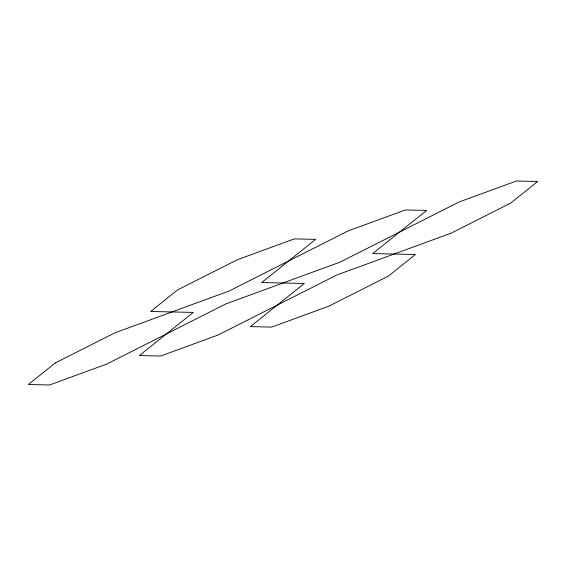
<?xml version="1.0" encoding="UTF-8"?>
<svg xmlns="http://www.w3.org/2000/svg" width="566" height="566" viewBox="0 0 566 566"><rect width="100%" height="100%" fill="white"/><g stroke="black" fill="none" stroke-linecap="round" stroke-linejoin="round"><path stroke-width="0.85" d="M55.291 362.933L28.3 384.519L49.638 384.979L106.811 364.051L225.827 303.928L340.173 262.072L459.189 201.949L516.362 181.021L537.7 181.481L510.709 203.067L451.201 233.128L336.862 274.984L217.846 335.107L160.673 356.035L139.335 355.575L193.31 312.404L150.627 311.484L177.618 289.898L237.126 259.836L294.292 238.909L315.637 239.368L261.662 282.54L304.338 283.46L250.363 326.632L271.708 327.091L328.874 306.164L388.382 276.102L415.373 254.516L372.69 253.596L426.665 210.425L405.327 209.965L348.154 230.893L229.138 291.016L114.799 332.872L55.291 362.933"/></g></svg>
